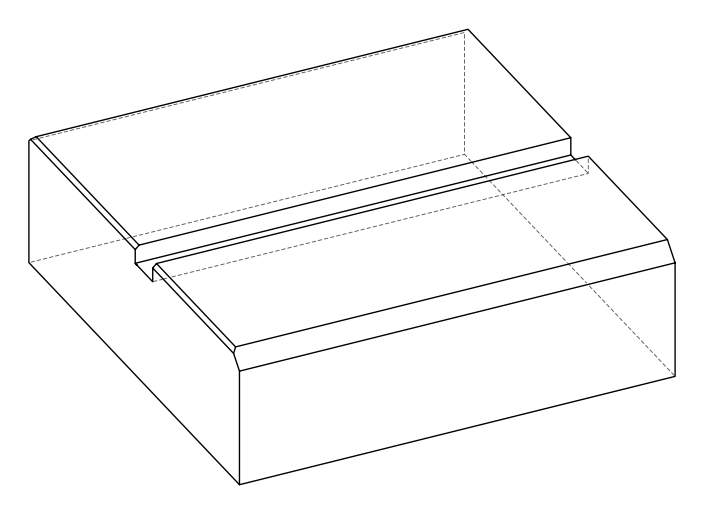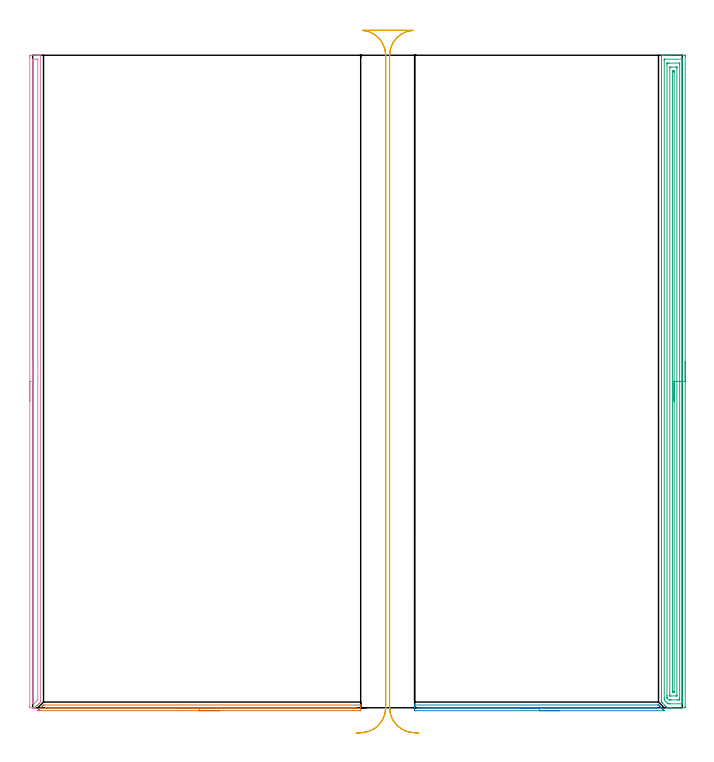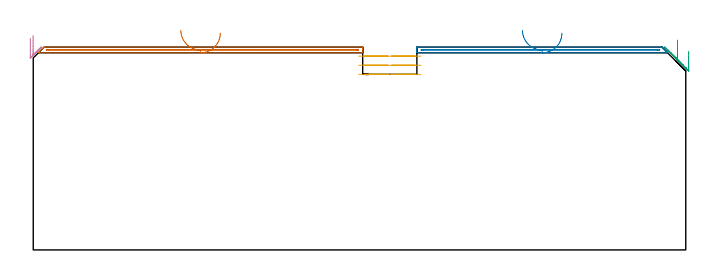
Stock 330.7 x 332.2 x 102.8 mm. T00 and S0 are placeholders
(PLAN: 5 operations, 1 tool changes, 28.5 min)
(1 AREA_MILL | FG_CHAMFER_SURFACE | UGT0205_001 | 2.74 min | 706 mm3)
(2 AREA_MILL_1 | FG_CHAMFER_SURFACE_1 | UGT0205_001 | 2.14 min | 552 mm3)
(3 AREA_MILL_2 | FG_CHAMFER_SURFACE_2 | UGT0205_001 | 13.47 min | 24304 mm3)
(4 AREA_MILL_3 | FG_CHAMFER_SURFACE_3 | UGT0205_001 | 5.5 min | 5013 mm3)
(5 MILL_RECTANGULAR_SLOT | SLOT_RECTANGULAR | UGT0201_109 | Follow Part, ap 6.35, ae 75% | 4.68 min | 125652 mm3)
(TOOL UGT0205_001 | Chamfer Mill 20 x 3 x 45 deg. | D20 FL50 Z2)
(TOOL UGT0201_109 | End Mill 25.4 mm | D25.4 FL25 Z2)
(OP 1 AREA_MILL)
G17 G21 G94 G90
T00 M6
G54
G17 G0 G90 X94.8 Y-1.5 S1061 M3
G43 Z112.8 H0
Z109.9
G94 G1 X94.762 Z109.028 F250.
X94.648 Z108.164
X94.459 Z107.312
X94.197 Z106.48
X93.863 Z105.674
X93.46 Z104.9
X92.991 Z104.164
X92.46 Z103.472
X91.871 Z102.829
X91.228 Z102.24
X90.536 Z101.708
X89.8 Z101.24
X89.026 Z100.837
X88.22 Z100.503
X87.388 Z100.241
X86.536 Z100.052
X85.671 Z99.938
X84.8 Z99.9
X2.822
X2.602 Y-1.498 Z99.899
Y-1.496 Z99.901
X3.053 Y-1.047 Z100.353
X3.16 Y-0.939 Z100.458
X3.197 Y-0.903 Z100.496
X4.98 Y0.881 Z102.28
X5.257 Y1.157 Z102.556
X5.505 Y1.4 Z102.785
X5.872 Z102.8
X166.849
X166.99 Y1.397 Z102.788
X166.994 Y1.362 Z102.754
X167. Y1.02 Z102.419
Y0.552 Z101.951
Y-0.05 Z101.345
Y-1.24 Z100.157
X166.998 Y-1.491 Z99.905
X166.568 Y-1.5 Z99.9
X84.8
Y-0.086 Z101.314
X7.656
X6.797 Y-0.083 Z101.317
X6.764 Y-0.08 Z101.32
X6.546 Y-0.05 Z101.35
X6.734 Y-0.02 Z101.38
X6.764 Y-0.018 Z101.382
X7.62 Y-0.014 Z101.386
X163.692
X164.586 Y-0.017 Z101.383
X164.619 Y-0.019 Z101.381
X164.931 Y-0.05 Z101.35
X164.651 Y-0.082 Z101.318
X164.619 Y-0.083 Z101.317
X163.763 Y-0.086 Z101.314
X84.8
X83.928 Z101.352
X83.063 Z101.466
X82.212 Z101.655
X81.38 Z101.917
X80.574 Z102.251
X79.8 Z102.654
X79.064 Z103.123
X78.372 Z103.654
X77.729 Z104.243
X77.139 Z104.886
X76.608 Z105.579
X76.14 Z106.314
X75.737 Z107.088
X75.403 Z107.894
X75.141 Z108.726
X74.952 Z109.578
X74.838 Z110.443
X74.8 Z111.314
G0 Z112.8
M5
M2
(OP 2 AREA_MILL_1)
G17 G21 G94 G90
T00 M6
G54
G17 G0 G90 X267.95 Y-1.5 S1061 M3
G43 Z112.8 H0
Z109.9
G94 G1 X267.912 Z109.028 F250.
X267.798 Z108.164
X267.609 Z107.312
X267.347 Z106.48
X267.013 Z105.674
X266.61 Z104.9
X266.141 Z104.164
X265.61 Z103.472
X265.021 Z102.829
X264.378 Z102.24
X263.686 Z101.708
X262.95 Z101.24
X262.176 Z100.837
X261.37 Z100.503
X260.538 Z100.241
X259.686 Z100.052
X258.821 Z99.938
X257.95 Z99.9
X195.01
X194.844 Y-1.499 Z99.901
X194.402 Y-1.491 Z99.905
X194.4 Y-1.264 Z100.132
Y-0.939 Z100.457
Y-0.376 Z101.021
Y-0.05 Z101.345
Y0.601 Z102.001
Y0.989 Z102.389
X194.407 Y1.359 Z102.75
X194.41 Y1.405 Z102.795
X194.56 Y1.4 Z102.8
X318.212
X318.605 Y1.394 Z102.792
X318.677 Y1.323 Z102.722
X318.717 Y1.284 Z102.682
X319.104 Y0.897 Z102.294
X319.162 Y0.839 Z102.236
X319.217 Y0.783 Z102.182
X319.402 Y0.598 Z101.997
X319.459 Y0.543 Z101.94
X319.513 Y0.488 Z101.887
X319.7 Y0.301 Z101.7
X319.755 Y0.246 Z101.643
X319.808 Y0.192 Z101.591
X319.997 Y0.003 Z101.402
X320.051 Y-0.05 Z101.347
X320.103 Y-0.103 Z101.296
X320.295 Y-0.294 Z101.105
X320.348 Y-0.346 Z101.05
X320.398 Y-0.398 Z101.001
X320.592 Y-0.592 Z100.807
X320.644 Y-0.643 Z100.754
X320.694 Y-0.693 Z100.706
X320.89 Y-0.89 Z100.509
X320.94 Y-0.939 Z100.458
X321.084 Y-1.085 Z100.315
X321.188 Y-1.188 Z100.212
X321.385 Y-1.384 Z100.014
X321.485 Y-1.486 Z99.912
X321.487 Y-1.495 Z99.902
X321.485 Y-1.499 Z99.899
X321.265 Y-1.5 Z99.9
X257.95
Y-0.086 Z101.314
X197.724
X196.829 Y-0.084 Z101.316
X196.795 Y-0.081 Z101.319
X196.472 Y-0.05 Z101.35
X196.764 Y-0.018 Z101.382
X196.795 Y-0.017 Z101.383
X197.652 Y-0.014 Z101.386
X316.39
X317.286 Y-0.017 Z101.383
X317.319 Y-0.02 Z101.38
X317.551 Y-0.05 Z101.35
X317.349 Y-0.08 Z101.32
X317.319 Y-0.082 Z101.318
X316.462 Y-0.086 Z101.314
X257.95
X257.078 Z101.352
X256.213 Z101.466
X255.362 Z101.655
X254.53 Z101.917
X253.724 Z102.251
X252.95 Z102.654
X252.214 Z103.123
X251.522 Z103.654
X250.879 Z104.243
X250.289 Z104.886
X249.758 Z105.578
X249.29 Z106.314
X248.887 Z107.088
X248.553 Z107.894
X248.291 Z108.726
X248.102 Z109.578
X247.988 Z110.443
X247.95 Z111.314
G0 Z112.8
M5
M2
(OP 3 AREA_MILL_2)
G17 G21 G94 G90
T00 M6
G54
G17 G0 G90 X332.2 Y176.1 S1061 M3
G43 Z112.8 H0
Z100.7
G94 G1 Y176.062 Z99.828 F250.
Y175.948 Z98.963
Y175.759 Z98.112
Y175.497 Z97.28
Y175.163 Z96.474
Y174.76 Z95.7
Y174.292 Z94.964
Y173.76 Z94.272
Y173.171 Z93.629
Y172.528 Z93.04
Y171.836 Z92.508
Y171.1 Z92.04
Y170.326 Z91.637
Y169.52 Z91.303
Y168.688 Z91.041
Y167.836 Z90.852
Y166.972 Z90.738
Y166.1 Z90.7
X332.199 Y0.633 Z90.701
X332.197 Y0.266 Z90.702
X332.193 Y0.01 Z90.705
X331.838 Y0. Z91.06
X325.712 Z97.182
X325.201 Z97.696
X324.837 Z98.058
X324.326 Z98.57
X323.962 Z98.932
X323.195 Z99.703
X323.141 Z99.757
X323.087 Y0.001 Z99.81
X323.007 Y0.004 Z99.889
X322.966 Y0.037 Z99.933
X322.866 Y0.134 Z100.033
X322.607 Y0.393 Z100.293
X322.212 Y0.786 Z100.684
X321.629 Y1.37 Z101.268
X320.577 Y2.422 Z102.321
X320.488 Y2.512 Z102.412
X320.14 Y2.862 Z102.76
X320.107 Y2.899 Z102.793
X320.1 Y3.316 Z102.8
Y332.014
X320.103 Y332.19 Z102.788
X320.248 Y332.197 Z102.644
X320.401 Y332.2 Z102.499
X320.61 Z102.29
X321.337 Z101.558
X322.576 Z100.321
X323.962 Z98.933
X331.838 Z91.06
X332.097 Y332.197 Z90.801
X332.192 Y332.19 Z90.706
X332.199 Y332.092 Z90.699
X332.2 Y331.567 Z90.7
Y166.1
X330.786 Z92.114
X330.785 Y2.422 Z92.115
X330.782 Y2.065 Z92.118
X330.78 Y2.023 Z92.12
X330.777 Y2.01 Z92.123
X330.748 Y2.007 Z92.152
X330.638 Y2.003 Z92.262
X330.5 Y2. Z92.4
X324.374 Y2.001 Z98.526
X323.962 Y2.004 Z98.938
X323.49 Y2.01 Z99.41
X323.087 Y2.368 Z99.813
X323.03 Y2.422 Z99.87
X322.212 Y3.24 Z100.688
X322.14 Y3.316 Z100.76
X321.521 Y4.022 Z101.379
X321.514 Y5.105 Z101.386
X321.515 Y329.778 Z101.385
X321.518 Y330.135 Z101.382
X321.52 Y330.177 Z101.38
X321.523 Y330.19 Z101.377
X321.552 Y330.193 Z101.348
X321.662 Y330.197 Z101.238
X321.8 Y330.2 Z101.1
X330.551 Z92.349
X330.728 Y330.197 Z92.172
X330.763 Y330.194 Z92.137
X330.776 Y330.19 Z92.124
X330.779 Y330.18 Z92.121
X330.782 Y330.138 Z92.118
X330.785 Y329.96 Z92.115
X330.786 Y166.1 Z92.114
X329.372 Z93.528
X329.371 Y4.943 Z93.529
X329.367 Y4.211 Z93.533
X329.365 Y4.055 Z93.535
X329.361 Y4.01 Z93.539
X329.315 Y4.007 Z93.585
X329.213 Y4.004 Z93.687
X328.544 Y4. Z94.356
X328.338 Z94.562
X325.043 Z97.857
X324.837 Z98.063
X324.165 Y4.003 Z98.735
X323.962 Y4.01 Z98.938
X323.898 Y4.016 Z99.002
X323.83 Y4.079 Z99.07
X323.692 Y4.211 Z99.208
X323.087 Y4.824 Z99.813
X322.952 Y4.966 Z99.948
X322.935 Y5.105 Z99.965
X322.933 Y5.263 Z99.967
X322.929 Y5.999 Z99.971
Y6.162
Y327.257
X322.933 Y327.989 Z99.967
X322.935 Y328.145 Z99.965
X322.939 Y328.19 Z99.961
X322.985 Y328.193 Z99.915
X323.087 Y328.196 Z99.813
X323.756 Y328.2 Z99.144
X323.962 Z98.938
X329.213 Y328.199 Z93.687
X329.281 Y328.197 Z93.619
X329.336 Y328.193 Z93.564
X329.365 Y328.189 Z93.535
X329.366 Y328.151 Z93.534
X329.37 Y327.989 Z93.53
X329.371 Y327.828 Z93.529
X329.372 Y166.1 Z93.528
X327.957 Z94.943
Y6.388
X327.956 Y6.22 Z94.944
X327.952 Y6.085 Z94.948
X327.948 Y6.01 Z94.952
X327.9 Y6.007 Z95.
X327.463 Y6. Z95.437
X324.837 Z98.063
X324.401 Y6.008 Z98.499
X324.353 Y6.011 Z98.547
X324.348 Y6.045 Z98.552
X324.344 Y6.1 Z98.556
X324.343 Y6.153 Z98.557
Y6.505
Y325.812
X324.344 Y325.98 Z98.556
X324.348 Y326.115 Z98.552
X324.352 Y326.19 Z98.548
X324.4 Y326.193 Z98.5
X324.837 Y326.2 Z98.063
X327.463 Z95.437
X327.899 Y326.193 Z95.001
X327.948 Y326.19 Z94.952
X327.953 Y326.155 Z94.947
X327.956 Y326.1 Z94.944
X327.957 Y326.047 Z94.943
Y325.695
Y166.1
X326.543 Z96.357
Y8.243
X326.541 Y8.038 Z96.359
X326.539 Y8.014 Z96.361
X326.537 Y8.01 Z96.363
X326.524 Y8.006 Z96.376
X326.464 Y8.002 Z96.436
X326.38 Y8. Z96.52
X325.855 Y8.004 Z97.045
X325.798 Y8.007 Z97.102
X325.764 Y8.011 Z97.136
X325.762 Y8.051 Z97.138
X325.759 Y8.246 Z97.141
X325.757 Y8.637 Z97.143
Y8.683
Y323.957
X325.759 Y324.162 Z97.141
X325.761 Y324.186 Z97.139
X325.763 Y324.19 Z97.137
X325.776 Y324.194 Z97.124
X325.836 Y324.198 Z97.064
X325.92 Y324.2 Z96.98
X326.445 Y324.196 Z96.455
X326.502 Y324.193 Z96.398
X326.536 Y324.189 Z96.364
X326.538 Y324.149 Z96.362
X326.541 Y323.954 Z96.359
X326.543 Y323.563 Z96.357
Y323.517
Y166.1
Y165.228 Z96.395
Y164.364 Z96.509
Y163.512 Z96.698
Y162.68 Z96.96
Y161.874 Z97.294
Y161.1 Z97.697
Y160.364 Z98.165
Y159.672 Z98.696
Y159.029 Z99.286
Y158.44 Z99.929
Y157.908 Z100.621
Y157.44 Z101.357
Y157.037 Z102.131
Y156.703 Z102.937
Y156.441 Z103.769
Y156.252 Z104.62
Y156.138 Z105.485
Y156.1 Z106.357
G0 Z112.8
M5
M2
(OP 4 AREA_MILL_3)
G17 G21 G94 G90
T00 M6
G54
G17 G0 G90 X-1.5 Y156.1 S1061 M3
G43 Z112.8 H0
Z107.3
G94 G1 Y156.138 Z106.428 F250.
Y156.252 Z105.563
Y156.441 Z104.712
Y156.703 Z103.88
Y157.037 Z103.074
Y157.44 Z102.3
Y157.908 Z101.564
Y158.44 Z100.872
Y159.029 Z100.229
Y159.672 Z99.64
Y160.364 Z99.108
Y161.1 Z98.64
Y161.874 Z98.237
Y162.68 Z97.903
Y163.512 Z97.641
Y164.364 Z97.452
Y165.228 Z97.338
Y166.1 Z97.3
Y331.209
X-1.499 Y331.567 Z97.301
X-1.494 Y332.097 Z97.303
X-1.491 Y332.192 Z97.305
X-0.968 Y332.2 Z97.828
X0.806 Z99.601
X2.212 Z101.009
X2.581 Z101.376
X3.318 Z102.118
X3.558 Z102.358
X3.965 Y332.192 Z102.756
X3.997 Y332.19 Z102.788
X4. Y332.014 Z102.8
Y3.316
X3.994 Y2.894 Z102.792
X3.523 Y2.422 Z102.321
X3.224 Y2.124 Z102.023
X3.172 Y2.071 Z101.969
X3.121 Y2.021 Z101.92
X2.926 Y1.825 Z101.725
X2.877 Y1.775 Z101.673
X2.828 Y1.727 Z101.627
X2.628 Y1.527 Z101.427
X2.581 Y1.479 Z101.378
X2.535 Y1.434 Z101.333
X2.33 Y1.229 Z101.129
X2.285 Y1.184 Z101.082
X2.241 Y1.141 Z101.04
X2.031 Y0.931 Z100.83
X1.694 Y0.592 Z100.491
X1.579 Y0.479 Z100.379
X1.435 Y0.335 Z100.235
X1.25 Y0.149 Z100.047
X1.135 Y0.037 Z99.932
X1.091 Y0.001 Z99.887
X0.806 Y0. Z99.604
X0.697 Z99.496
X-0.081 Z98.714
X-1.336 Z97.461
X-1.491 Y0.002 Z97.305
X-1.5 Y0.454 Z97.3
Y166.1
X-0.086 Z98.714
Y329.778
X-0.081 Y330.19 Z98.719
X0.39 Y330.197 Z99.19
X1.694 Y330.199 Z100.494
X2.165 Y330.197 Z100.965
X2.581 Y330.19 Z101.381
X2.586 Y329.773 Z101.386
Y4.211
X2.581 Y3.943 Z101.381
X2.272 Y3.627 Z101.072
X1.966 Y3.316 Z100.766
X0.938 Y2.289 Z99.738
X0.806 Y2.161 Z99.606
X0.678 Y2.04 Z99.478
X0.629 Y2.01 Z99.429
X0.572 Y2.008 Z99.372
X0.334 Y2.003 Z99.134
X-0.081 Y2.01 Z98.719
X-0.086 Y2.422 Z98.714
Y2.427
Y166.1
Y166.972 Z98.752
Y167.836 Z98.866
Y168.688 Z99.055
Y169.52 Z99.317
Y170.326 Z99.651
Y171.1 Z100.054
Y171.836 Z100.523
Y172.528 Z101.054
Y173.171 Z101.643
Y173.76 Z102.286
Y174.292 Z102.978
Y174.76 Z103.714
Y175.163 Z104.488
Y175.497 Z105.294
Y175.759 Z106.126
Y175.948 Z106.978
Y176.062 Z107.843
Y176.1 Z108.714
G0 Z112.8
M5
M2
(OP 5 MILL_RECTANGULAR_SLOT)
G17 G21 G94 G90
T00 M6
G54
G17 G0 G90 X196.521 Y-12.876 S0 M3
G43 Z112.8 H0
Z98.2
G94 G1 X193.528 Y-12.67 F250.
G2 X181.7 Y0. R12.7 F500.
G1 Y332.2
G2 X193.527 Y344.87 R12.7
G1 Y344.9
X167.873
Y344.87
G2 X179.7 Y332.2 R12.7
G1 Y0.
G2 X167.872 Y-12.67 R12.7
G1 X164.879 Y-12.876 F250.
G0 X196.521 Z93.6
G1 X193.528 Y-12.67
G2 X181.7 Y0. R12.7 F500.
G1 Y332.2
G2 X193.527 Y344.87 R12.7
G1 Y344.9
X167.873
Y344.87
G2 X179.7 Y332.2 R12.7
G1 Y0.
G2 X167.872 Y-12.67 R12.7
G1 X164.879 Y-12.876 F250.
G0 X196.521 Z89.
G1 X193.528 Y-12.67
G2 X181.7 Y0. R12.7 F500.
G1 Y332.2
G2 X193.527 Y344.87 R12.7
G1 Y344.9
X167.873
Y344.87
G2 X179.7 Y332.2 R12.7
G1 Y0.
G2 X167.872 Y-12.67 R12.7
G1 X164.879 Y-12.876 F250.
G0 Z112.8
M5
M2
